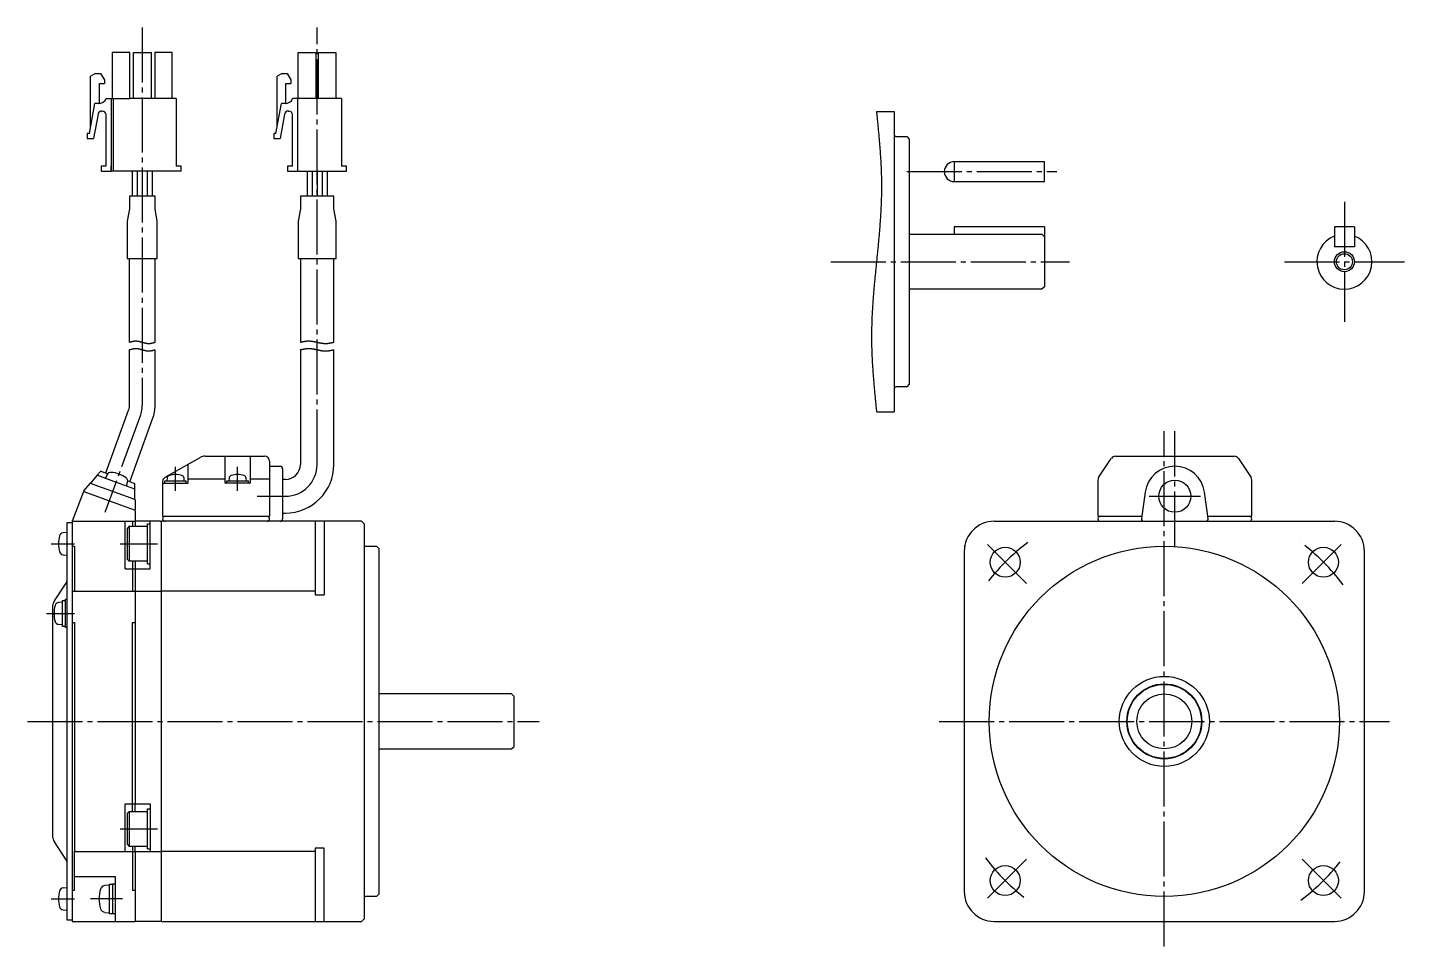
# Model space of a CAD drawing. Extents: x -232 to 225, y -175 to 119.
# Drawn here: x -50.3 to 225, y -65 to 118.7 of the extents above; entities that cross this region are included whole.
import ezdxf

# ---------------------------------------------------------------- set-up
doc = ezdxf.new("R2010")
doc.units = 0
doc.linetypes.add('DASH_CENTER', pattern=[14, 11, -1, 1, -1])
doc.layers.get('0').update_dxf_attribs({"linetype": 'CONTINUOUS'})

msp = doc.modelspace()

# ---------------------------------------------------------------- linework, layer by layer
at = {"color": 1, "linetype": 'DASH_CENTER'}
for p, q in [((-27.35, 118.7), (-27.35, 43.24)), ((7.6, 31.35), (7.6, 118.7)), ((125.51, 89.89), (155.51, 89.89)), ((213.01, 83.89), (213.01, 59.89)), ((110.31, 71.89), (158.01, 71.89)), ((201.01, 71.89), (225.01, 71.89)), ((-27.73, 41.21), (-34.82, 21.73)), ((177, -65), (177, 38)), ((179.1, 14.94), (179.1, 38)), ((-20.7, 26.1), (-20.7, 30.85)), ((-8.3, 26.1), (-8.3, 30.85)), ((-4.4, 25), (1.25, 25)), ((174, 25), (184.2, 25)), ((-45.6, 15.5), (-40.9, 15.5)), ((-31.8, 15.5), (-24.3, 15.5)), ((149.42, 7.58), (140.94, 16.06)), ((204.58, 7.58), (213.06, 16.06)), ((-46.5, 1.58), (-40.9, 1.58)), ((-50.3, -20), (52, -20)), ((132, -20), (222, -20)), ((-31.8, -41.5), (-24.3, -41.5)), ((149.42, -47.58), (140.94, -56.06)), ((204.58, -47.58), (213.06, -56.06)), ((-45.6, -55.5), (-40.9, -55.5)), ((-31.3, -55.5), (-37.68, -55.5))]:
    msp.add_line(p, q, dxfattribs=at)
at = {"color": 7, "linetype": 'CONTINUOUS'}
for p, q in [((-33.35, 113.7), (-33.35, 104.5)), ((-29.85, 113.7), (-33.35, 113.7)), ((-29.85, 104.5), (-29.85, 113.7)), ((-29.1, 113.7), (-25.6, 113.7)), ((-29.1, 104.5), (-29.1, 113.7)), ((-25.6, 113.7), (-25.6, 104.5)), ((-21.35, 113.7), (-24.85, 113.7)), ((-24.85, 113.7), (-24.85, 104.5)), ((-21.35, 104.5), (-21.35, 113.7)), ((3.82, 113.7), (7.32, 113.7)), ((3.82, 104.5), (3.82, 113.7)), ((7.32, 113.7), (7.32, 104.5)), ((7.87, 113.7), (11.37, 113.7)), ((7.87, 104.5), (7.87, 113.7)), ((11.37, 113.7), (11.37, 104.5)), ((-36.69, 109.5), (-37.69, 109)), ((-37.69, 98.88), (-37.69, 109)), ((-36.69, 109.5), (-35.69, 109.5)), ((-35.94, 107.5), (-34.94, 107.5)), ((-35.94, 103.5), (-35.94, 107.5)), ((-35.69, 109.5), (-34.94, 108.25)), ((-34.94, 108.25), (-34.94, 107.5)), ((0.62, 109.5), (-0.38, 109)), ((-0.38, 98.88), (-0.38, 109)), ((0.62, 109.5), (1.62, 109.5)), ((1.37, 103.5), (1.37, 107.5)), ((1.37, 107.5), (2.37, 107.5)), ((1.62, 109.5), (2.37, 108.25)), ((2.37, 108.25), (2.37, 107.5)), ((-37.94, 97.5), (-36.85, 103.5)), ((-36.1, 103.5), (-36.85, 103.5)), ((-35.48, 102), (-35.35, 102)), ((-34.6, 104.5), (-31.1, 104.5)), ((-33.6, 104.5), (-33.6, 90)), ((-33.1, 90), (-33.1, 104.5)), ((-31.1, 104.5), (-29.85, 104.5)), ((-29.1, 104.5), (-29.85, 104.5)), ((-25.6, 104.5), (-29.1, 104.5)), ((-20.6, 104.5), (-25.6, 104.5)), ((-20.6, 104.5), (-20.6, 91)), ((-0.63, 97.5), (0.46, 103.5)), ((1.2, 103.5), (0.46, 103.5)), ((1.83, 102), (1.95, 102)), ((12.5, 104.5), (2.7, 104.5)), ((3.7, 104.5), (3.7, 90)), ((12.5, 104.5), (12.5, 91)), ((119.51, 101.89), (123.01, 101.89)), ((123.01, 101.89), (123.01, 41.89)), ((-36.21, 101.38), (-37.1, 96.5)), ((-34.6, 91), (-34.6, 101.25)), ((1.09, 101.38), (0.2, 96.5)), ((2.7, 91), (2.7, 101.25)), ((-38.35, 97.5), (-38.35, 96.5)), ((-37.94, 97.5), (-38.35, 97.5)), ((-38.35, 96.5), (-37.1, 96.5)), ((-0.63, 97.5), (-1.05, 97.5)), ((-1.05, 97.5), (-1.05, 96.5)), ((-1.05, 96.5), (0.2, 96.5)), ((123.31, 96.89), (125.51, 96.89)), ((125.51, 96.89), (126.01, 96.39)), ((126.01, 96.39), (126.01, 47.39)), ((-34.6, 91), (-35.6, 91)), ((-35.6, 91), (-35.6, 90)), ((-33.6, 90), (-33.6, 91)), ((-19.6, 91), (-20.6, 91)), ((-19.6, 90), (-19.6, 91)), ((2.7, 91), (1.7, 91)), ((1.7, 91), (1.7, 90)), ((13.5, 91), (12.5, 91)), ((13.5, 90), (13.5, 91)), ((135.01, 91.89), (153.01, 91.89)), ((135.01, 91.89), (135.01, 87.89)), ((153.01, 87.89), (153.01, 91.89)), ((-35.6, 90), (-34.9, 90)), ((-34.9, 90), (-33.6, 90)), ((-19.6, 90), (-33.6, 90)), ((-33.6, 90), (-33.6, 90)), ((-29.35, 90), (-29.35, 85)), ((-28.35, 90), (-28.35, 85)), ((-27.35, 90), (-27.35, 85)), ((-26.35, 90), (-26.35, 85)), ((-25.35, 90), (-25.35, 85)), ((1.7, 90), (13.5, 90)), ((5.6, 90), (5.6, 85)), ((6.6, 90), (6.6, 85)), ((7.6, 90), (7.6, 85)), ((8.6, 90), (8.6, 85)), ((9.6, 90), (9.6, 85)), ((135.01, 87.89), (153.01, 87.89)), ((-29.9, 85), (-29.9, 82.43)), ((-24.8, 85), (-29.9, 85)), ((-24.8, 82.43), (-24.8, 85)), ((4.25, 85), (4.25, 82.43)), ((10.95, 85), (4.25, 85)), ((10.95, 82.43), (10.95, 85)), ((-29.9, 82.43), (-30.35, 80)), ((-30.35, 80), (-30.35, 72.5)), ((-24.35, 80), (-24.8, 82.43)), ((-24.35, 72.5), (-24.35, 80)), ((4.25, 82.43), (3.8, 80)), ((3.8, 80), (3.8, 72.5)), ((11.4, 80), (10.95, 82.43)), ((11.4, 72.5), (11.4, 80)), ((126.01, 77.39), (152.51, 77.39)), ((135.01, 78.89), (135.01, 77.39)), ((153.01, 78.89), (135.01, 78.89)), ((152.51, 77.39), (153.01, 76.89)), ((153.01, 78.89), (153.01, 66.89)), ((211.01, 78.89), (211.01, 74.89)), ((215.01, 78.89), (211.01, 78.89)), ((215.01, 78.89), (215.01, 74.89)), ((215.01, 74.89), (211.01, 74.89)), ((-30.35, 72.5), (-24.35, 72.5)), ((-29.9, 55.8), (-29.9, 72.5)), ((-24.8, 55.8), (-24.8, 72.5)), ((3.8, 72.5), (11.4, 72.5)), ((4.25, 72.5), (4.25, 55.8)), ((10.95, 55.8), (10.95, 72.5)), ((152.51, 66.39), (126.01, 66.39)), ((153.01, 66.89), (152.51, 66.39)), ((-29.9, 43.24), (-29.9, 54.3)), ((-24.8, 43.24), (-24.8, 54.3)), ((4.25, 54.3), (4.25, 31.35)), ((10.95, 31.35), (10.95, 54.3)), ((125.51, 46.89), (123.31, 46.89)), ((126.01, 47.39), (125.51, 46.89)), ((-34.65, 29.65), (-30.08, 42.21)), ((119.51, 41.89), (123.01, 41.89)), ((-29.86, 27.91), (-25.29, 40.47)), ((-22.79, 28.79), (-15.76, 32.74)), ((-18.2, 27.7), (-18.2, 31.37)), ((-14.78, 33), (-2.9, 33)), ((-10.8, 27.7), (-10.8, 33)), ((-5.8, 33), (-5.8, 27.7)), ((-1.9, 32), (-1.9, 21)), ((-1.8, 31), (0.2, 31)), ((0.7, 30.5), (0.7, 20.5)), ((163.87, 28.75), (166.4, 32.56)), ((167.24, 33), (190.97, 33)), ((191.8, 32.56), (194.33, 28.75)), ((-39.04, 26.07), (-37.81, 27.54)), ((-28.87, 24.35), (-37.7, 27.57)), ((-36.42, 29.16), (-37.66, 27.69)), ((-35.73, 29.97), (-36.42, 29.16)), ((-36.31, 29.19), (-32.6, 27.84)), ((-35.62, 30), (-34.26, 29.51)), ((-34.38, 29.32), (-34.71, 28.61)), ((-32.6, 27.84), (-28.89, 26.49)), ((-30.49, 27.07), (-30.28, 27.83)), ((-30.26, 28.05), (-28.89, 27.56)), ((-23.3, 27.92), (-23.3, 21)), ((-23.3, 27.6), (-18.3, 27.6)), ((-22.85, 28.05), (-18.55, 28.05)), ((-22.85, 27.6), (-22.85, 28.05)), ((-22.4, 28.64), (-22.45, 28.05)), ((-18.95, 28.05), (-19, 28.64)), ((-18.55, 27.6), (-18.55, 28.05)), ((-18.2, 28.5), (-10.8, 28.5)), ((-5.9, 27.6), (-10.7, 27.6)), ((-10.45, 27.6), (-10.45, 28.05)), ((-10.45, 28.05), (-6.15, 28.05)), ((-10, 28.64), (-10.05, 28.05)), ((-6.55, 28.05), (-6.6, 28.64)), ((-6.15, 27.6), (-6.15, 28.05)), ((-5.8, 28.5), (-1.9, 28.5)), ((1.25, 28.35), (0.7, 28.35)), ((163.7, 28.2), (163.7, 27.6)), ((163.7, 27.6), (163.7, 21.1)), ((194.5, 27.6), (194.5, 28.2)), ((194.5, 21.1), (194.5, 27.6)), ((-39.2, 25.77), (-41.4, 20)), ((-28.93, 22.25), (-39, 25.91)), ((-28.83, 26.4), (-28.83, 27.46)), ((-28.82, 24.48), (-28.83, 26.4)), ((173.16, 25.82), (172.43, 20.57)), ((185.77, 20.57), (185.04, 25.82)), ((-28.8, 24.26), (-28.8, 22.34)), ((-28.8, 22.06), (-28.8, 19)), ((-42.4, 19.75), (-41.4, 19.75)), ((-42.4, -20), (-42.4, 19.75)), ((-41.4, 20), (-28.8, 20)), ((-41.4, 20), (-41.4, -60)), ((-30.8, 10.5), (-30.8, 20)), ((-29.3, 20), (-29.3, 19)), ((-23.7, 20), (-28.8, 20)), ((-26.3, 11.5), (-26.3, 19.5)), ((-26.3, 19.5), (-25.8, 19.5)), ((-25.8, 10.5), (-25.8, 20)), ((-23.7, 20), (-23.6, 19.9)), ((-23.6, 19.9), (-23.5, 20)), ((-23.6, 19.9), (-23.6, -59.9)), ((16.5, 20), (-23.5, 20)), ((-23.3, 21), (-1.9, 21)), ((0.7, 21.65), (1.25, 21.65)), ((7.2, 20), (7.2, 5.32)), ((9, 20), (9, 5.32)), ((17, 19.5), (16.5, 20)), ((17, 19.5), (17, -59.5)), ((143, 20), (211, 20)), ((163.8, 21), (172.49, 21)), ((185.71, 21), (194.4, 21)), ((-42.4, 17.75), (-43.18, 17.68)), ((-29.95, 19), (-30.3, 18.65)), ((-30.3, 12.35), (-30.3, 18.65)), ((-29.95, 19), (-29.95, 12)), ((-29.95, 19), (-26.3, 19)), ((-41.4, 15), (-40.9, 15)), ((-40.9, 15), (-40.9, 6)), ((17.3, 15), (19.5, 15)), ((19.5, 15), (20, 14.5)), ((20, -20), (20, 14.5)), ((137.08, 15), (137, 15)), ((137, 14), (137, -54)), ((217, -54), (217, 14)), ((-43.18, 13.32), (-42.4, 13.25)), ((-30.3, 12.35), (-29.95, 12)), ((-26.3, 12), (-29.95, 12)), ((-29.3, 12), (-29.3, 6)), ((-28.8, 12), (-28.8, -36.5)), ((-26.3, 11.5), (-25.8, 11.5)), ((-30.8, 10.5), (-25.8, 10.5)), ((-44.93, 4.09), (-42.57, 7.65)), ((-41.4, 6), (-28.8, 6)), ((-28.8, 6), (-23.6, 6)), ((7.2, 6), (-23.6, 6)), ((-45.3, 2.88), (-45.3, -20)), ((-43.3, 3.83), (-44.08, 3.77)), ((-43.3, -1.02), (-43.3, 4.18)), ((-43.3, 4.18), (-42.7, 4.18)), ((-42.7, -1.27), (-42.7, 4.43)), ((-42.7, 4.43), (-42.4, 4.43)), ((7.2, 5.32), (9, 5.32)), ((-44.08, -0.6), (-43.3, -0.67)), ((-42.7, -1.02), (-43.3, -1.02)), ((-42.4, -1.27), (-42.7, -1.27)), ((-41.4, -0.25), (-40.9, -0.25)), ((-40.9, -0.25), (-40.9, -46)), ((-29.3, -38), (-29.3, -0.25)), ((-29.3, -0.25), (-28.8, -0.25)), ((46.5, -14.5), (20, -14.5)), ((47, -15), (46.5, -14.5)), ((47, -25), (47, -15)), ((-45.3, -20), (-45.3, -42.88)), ((-42.4, -59.75), (-42.4, -20)), ((20, -54.5), (20, -20)), ((20, -25.5), (46.5, -25.5)), ((46.5, -25.5), (47, -25)), ((-30.8, -36.5), (-28.8, -36.5)), ((-30.8, -46), (-30.8, -36.5)), ((-29.95, -38), (-30.3, -38.35)), ((-30.3, -44.65), (-30.3, -38.35)), ((-29.95, -38), (-29.95, -45)), ((-29.95, -38), (-26.3, -38)), ((-28.8, -38), (-28.8, -36.5)), ((-28.8, -36.5), (-25.8, -36.5)), ((-26.3, -37.5), (-25.8, -37.5)), ((-26.3, -45.5), (-26.3, -37.5)), ((-25.8, -36.5), (-25.8, -46)), ((-42.57, -47.71), (-44.93, -44.09)), ((-40.9, -46), (-28.8, -46)), ((-40.9, -53.75), (-40.9, -46)), ((-30.3, -44.65), (-29.95, -45)), ((-26.3, -45), (-29.95, -45)), ((-29.3, -45), (-29.3, -53.75)), ((-28.8, -46), (-28.8, -45)), ((-28.8, -46), (-28.8, -60)), ((-28.8, -46), (-23.6, -46)), ((-26.3, -45.5), (-25.8, -45.5)), ((7.2, -46), (-23.6, -46)), ((7.2, -45.32), (7.2, -60)), ((9, -45.32), (7.2, -45.32)), ((9, -60), (9, -45.32)), ((-40.9, -51), (-32.8, -51)), ((-32.8, -51), (-32.8, -60)), ((-42.4, -53.25), (-43.18, -53.32)), ((-41.4, -53.75), (-40.9, -53.75)), ((-34, -52.75), (-34.85, -52.82)), ((-34, -52.55), (-33.3, -52.55)), ((-34, -52.55), (-34, -58.45)), ((-33.3, -52.5), (-33.3, -58.5)), ((-33.3, -52.5), (-32.8, -52.5)), ((-29.3, -53.75), (-28.8, -53.75)), ((19.5, -55), (17.3, -55)), ((20, -54.5), (19.5, -55)), ((-43.18, -57.68), (-42.4, -57.75)), ((-41.4, -59.75), (-42.4, -59.75)), ((-41.4, -60), (-28.8, -60)), ((-34.85, -58.18), (-34, -58.25)), ((-33.3, -58.45), (-34, -58.45)), ((-32.8, -58.5), (-33.3, -58.5)), ((-23.7, -60), (-28.8, -60)), ((-23.6, -59.9), (-23.7, -60)), ((-23.5, -60), (-23.6, -59.9)), ((-23.5, -60), (16.5, -60)), ((16.5, -60), (17, -59.5)), ((143, -60), (211, -60))]:
    msp.add_line(p, q, dxfattribs=at)
at = {"color": 2}
for points in [[(119.51, 41.89, 0), (119.49, 42.16, 0), (119.46, 42.43, 0), (119.43, 42.7, 0), (119.41, 42.97, 0), (119.38, 43.23, 0), (119.35, 43.5, 0), (119.33, 43.77, 0), (119.3, 44.04, 0), (119.27, 44.31, 0), (119.25, 44.58, 0), (119.22, 44.85, 0), (119.19, 45.12, 0), (119.17, 45.39, 0), (119.14, 45.66, 0), (119.12, 45.93, 0), (119.09, 46.19, 0), (119.07, 46.46, 0), (119.05, 46.73, 0), (119.02, 47, 0), (119, 47.27, 0), (118.97, 47.54, 0), (118.95, 47.81, 0), (118.93, 48.08, 0), (118.91, 48.35, 0), (118.89, 48.62, 0), (118.86, 48.88, 0), (118.84, 49.15, 0), (118.82, 49.42, 0), (118.8, 49.69, 0), (118.78, 49.96, 0), (118.77, 50.23, 0), (118.75, 50.5, 0), (118.73, 50.77, 0), (118.71, 51.04, 0), (118.69, 51.31, 0), (118.68, 51.58, 0), (118.66, 51.84, 0), (118.65, 52.11, 0), (118.64, 52.38, 0), (118.62, 52.65, 0), (118.61, 52.92, 0), (118.6, 53.19, 0), (118.59, 53.46, 0), (118.58, 53.73, 0), (118.57, 54, 0), (118.56, 54.27, 0), (118.55, 54.53, 0), (118.54, 54.8, 0), (118.53, 55.07, 0), (118.53, 55.34, 0), (118.52, 55.61, 0), (118.52, 55.88, 0), (118.52, 56.15, 0), (118.52, 56.42, 0), (118.51, 56.69, 0), (118.51, 56.96, 0), (118.51, 57.23, 0), (118.52, 57.49, 0), (118.52, 57.76, 0), (118.52, 58.03, 0), (118.53, 58.3, 0), (118.53, 58.57, 0), (118.54, 58.84, 0), (118.55, 59.11, 0), (118.55, 59.38, 0), (118.56, 59.65, 0), (118.57, 59.92, 0), (118.58, 60.19, 0), (118.59, 60.45, 0), (118.6, 60.72, 0), (118.61, 60.99, 0), (118.63, 61.26, 0), (118.64, 61.53, 0), (118.66, 61.8, 0), (118.67, 62.07, 0), (118.69, 62.34, 0), (118.7, 62.61, 0), (118.72, 62.88, 0), (118.74, 63.14, 0), (118.76, 63.41, 0), (118.78, 63.68, 0), (118.79, 63.95, 0), (118.81, 64.22, 0), (118.83, 64.49, 0), (118.85, 64.76, 0), (118.88, 65.03, 0), (118.9, 65.3, 0), (118.92, 65.57, 0), (118.94, 65.84, 0), (118.96, 66.1, 0), (118.99, 66.37, 0), (119.01, 66.64, 0), (119.03, 66.91, 0), (119.06, 67.18, 0), (119.08, 67.45, 0), (119.11, 67.72, 0), (119.13, 67.99, 0), (119.16, 68.26, 0), (119.18, 68.53, 0), (119.21, 68.8, 0), (119.23, 69.06, 0), (119.26, 69.33, 0), (119.29, 69.6, 0), (119.31, 69.87, 0), (119.34, 70.14, 0), (119.37, 70.41, 0), (119.39, 70.68, 0), (119.42, 70.95, 0), (119.45, 71.22, 0), (119.47, 71.49, 0), (119.5, 71.75, 0), (119.53, 72.02, 0), (119.55, 72.29, 0), (119.58, 72.56, 0), (119.61, 72.83, 0), (119.63, 73.1, 0), (119.66, 73.37, 0), (119.69, 73.64, 0), (119.71, 73.91, 0), (119.74, 74.18, 0), (119.77, 74.45, 0), (119.79, 74.71, 0), (119.82, 74.98, 0), (119.84, 75.25, 0), (119.87, 75.52, 0), (119.89, 75.79, 0), (119.92, 76.06, 0), (119.94, 76.33, 0), (119.97, 76.6, 0), (119.99, 76.87, 0), (120.02, 77.14, 0), (120.04, 77.4, 0), (120.06, 77.67, 0), (120.09, 77.94, 0), (120.11, 78.21, 0), (120.13, 78.48, 0), (120.15, 78.75, 0), (120.17, 79.02, 0), (120.19, 79.29, 0), (120.21, 79.56, 0), (120.23, 79.83, 0), (120.25, 80.1, 0), (120.27, 80.36, 0), (120.29, 80.63, 0), (120.31, 80.9, 0), (120.32, 81.17, 0), (120.34, 81.44, 0), (120.36, 81.71, 0), (120.37, 81.98, 0), (120.39, 82.25, 0), (120.4, 82.52, 0), (120.41, 82.79, 0), (120.42, 83.06, 0), (120.44, 83.32, 0), (120.45, 83.59, 0), (120.46, 83.86, 0), (120.47, 84.13, 0), (120.47, 84.4, 0), (120.48, 84.67, 0), (120.49, 84.94, 0), (120.5, 85.21, 0), (120.5, 85.48, 0), (120.5, 85.75, 0), (120.51, 86.01, 0), (120.51, 86.28, 0), (120.51, 86.55, 0), (120.51, 86.82, 0), (120.51, 87.09, 0), (120.51, 87.36, 0), (120.51, 87.63, 0), (120.51, 87.9, 0), (120.5, 88.17, 0), (120.5, 88.44, 0), (120.49, 88.71, 0), (120.49, 88.97, 0), (120.48, 89.24, 0), (120.47, 89.51, 0), (120.46, 89.78, 0), (120.45, 90.05, 0), (120.44, 90.32, 0), (120.43, 90.59, 0), (120.42, 90.86, 0), (120.41, 91.13, 0), (120.39, 91.4, 0), (120.38, 91.67, 0), (120.36, 91.93, 0), (120.35, 92.2, 0), (120.33, 92.47, 0), (120.31, 92.74, 0), (120.3, 93.01, 0), (120.28, 93.28, 0), (120.26, 93.55, 0), (120.24, 93.82, 0), (120.22, 94.09, 0), (120.2, 94.36, 0), (120.18, 94.62, 0), (120.16, 94.89, 0), (120.14, 95.16, 0), (120.12, 95.43, 0), (120.1, 95.7, 0), (120.08, 95.97, 0), (120.05, 96.24, 0), (120.03, 96.51, 0), (120, 96.78, 0), (119.98, 97.05, 0), (119.96, 97.32, 0), (119.93, 97.58, 0), (119.91, 97.85, 0), (119.88, 98.12, 0), (119.86, 98.39, 0), (119.83, 98.66, 0), (119.81, 98.93, 0), (119.78, 99.2, 0), (119.75, 99.47, 0), (119.73, 99.74, 0), (119.7, 100.01, 0), (119.67, 100.28, 0), (119.65, 100.54, 0), (119.62, 100.81, 0), (119.59, 101.08, 0), (119.57, 101.35, 0), (119.54, 101.62, 0), (119.51, 101.89, 0)], [(-29.9, 55.8, 0), (-29.88, 55.81, 0), (-29.86, 55.81, 0), (-29.83, 55.82, 0), (-29.81, 55.83, 0), (-29.79, 55.83, 0), (-29.77, 55.84, 0), (-29.74, 55.85, 0), (-29.72, 55.85, 0), (-29.7, 55.86, 0), (-29.67, 55.87, 0), (-29.65, 55.87, 0), (-29.63, 55.88, 0), (-29.61, 55.89, 0), (-29.58, 55.89, 0), (-29.56, 55.9, 0), (-29.54, 55.91, 0), (-29.51, 55.91, 0), (-29.49, 55.92, 0), (-29.47, 55.92, 0), (-29.45, 55.93, 0), (-29.42, 55.94, 0), (-29.4, 55.94, 0), (-29.38, 55.95, 0), (-29.35, 55.95, 0), (-29.33, 55.96, 0), (-29.31, 55.96, 0), (-29.29, 55.97, 0), (-29.26, 55.98, 0), (-29.24, 55.98, 0), (-29.22, 55.98, 0), (-29.19, 55.99, 0), (-29.17, 55.99, 0), (-29.15, 56, 0), (-29.13, 56, 0), (-29.1, 56.01, 0), (-29.08, 56.01, 0), (-29.06, 56.01, 0), (-29.03, 56.02, 0), (-29.01, 56.02, 0), (-28.99, 56.03, 0), (-28.97, 56.03, 0), (-28.94, 56.03, 0), (-28.92, 56.03, 0), (-28.9, 56.04, 0), (-28.87, 56.04, 0), (-28.85, 56.04, 0), (-28.83, 56.04, 0), (-28.81, 56.04, 0), (-28.78, 56.05, 0), (-28.76, 56.05, 0), (-28.74, 56.05, 0), (-28.71, 56.05, 0), (-28.69, 56.05, 0), (-28.67, 56.05, 0), (-28.65, 56.05, 0), (-28.62, 56.05, 0), (-28.6, 56.05, 0), (-28.58, 56.05, 0), (-28.55, 56.05, 0), (-28.53, 56.05, 0), (-28.51, 56.05, 0), (-28.49, 56.05, 0), (-28.46, 56.04, 0), (-28.44, 56.04, 0), (-28.42, 56.04, 0), (-28.39, 56.04, 0), (-28.37, 56.03, 0), (-28.35, 56.03, 0), (-28.33, 56.03, 0), (-28.3, 56.03, 0), (-28.28, 56.02, 0), (-28.26, 56.02, 0), (-28.23, 56.02, 0), (-28.21, 56.01, 0), (-28.19, 56.01, 0), (-28.17, 56.01, 0), (-28.14, 56, 0), (-28.12, 56, 0), (-28.1, 55.99, 0), (-28.07, 55.99, 0), (-28.05, 55.98, 0), (-28.03, 55.98, 0), (-28.01, 55.97, 0), (-27.98, 55.97, 0), (-27.96, 55.96, 0), (-27.94, 55.96, 0), (-27.91, 55.95, 0), (-27.89, 55.95, 0), (-27.87, 55.94, 0), (-27.84, 55.94, 0), (-27.82, 55.93, 0), (-27.8, 55.92, 0), (-27.78, 55.92, 0), (-27.75, 55.91, 0), (-27.73, 55.91, 0), (-27.71, 55.9, 0), (-27.68, 55.89, 0), (-27.66, 55.89, 0), (-27.64, 55.88, 0), (-27.62, 55.88, 0), (-27.59, 55.87, 0), (-27.57, 55.86, 0), (-27.55, 55.86, 0), (-27.52, 55.85, 0), (-27.5, 55.84, 0), (-27.48, 55.84, 0), (-27.46, 55.83, 0), (-27.43, 55.82, 0), (-27.41, 55.82, 0), (-27.39, 55.81, 0), (-27.36, 55.8, 0), (-27.34, 55.8, 0), (-27.32, 55.79, 0), (-27.29, 55.78, 0), (-27.27, 55.78, 0), (-27.25, 55.77, 0), (-27.23, 55.76, 0), (-27.2, 55.76, 0), (-27.18, 55.75, 0), (-27.16, 55.74, 0), (-27.13, 55.74, 0), (-27.11, 55.73, 0), (-27.09, 55.72, 0), (-27.07, 55.72, 0), (-27.04, 55.71, 0), (-27.02, 55.71, 0), (-27, 55.7, 0), (-26.97, 55.69, 0), (-26.95, 55.69, 0), (-26.93, 55.68, 0), (-26.9, 55.68, 0), (-26.88, 55.67, 0), (-26.86, 55.66, 0), (-26.84, 55.66, 0), (-26.81, 55.65, 0), (-26.79, 55.65, 0), (-26.77, 55.64, 0), (-26.74, 55.64, 0), (-26.72, 55.63, 0), (-26.7, 55.63, 0), (-26.68, 55.62, 0), (-26.65, 55.62, 0), (-26.63, 55.61, 0), (-26.61, 55.61, 0), (-26.58, 55.6, 0), (-26.56, 55.6, 0), (-26.54, 55.6, 0), (-26.52, 55.59, 0), (-26.49, 55.59, 0), (-26.47, 55.58, 0), (-26.45, 55.58, 0), (-26.42, 55.58, 0), (-26.4, 55.57, 0), (-26.38, 55.57, 0), (-26.36, 55.57, 0), (-26.33, 55.57, 0), (-26.31, 55.56, 0), (-26.29, 55.56, 0), (-26.26, 55.56, 0), (-26.24, 55.56, 0), (-26.22, 55.56, 0), (-26.19, 55.55, 0), (-26.17, 55.55, 0), (-26.15, 55.55, 0), (-26.13, 55.55, 0), (-26.1, 55.55, 0), (-26.08, 55.55, 0), (-26.06, 55.55, 0), (-26.03, 55.55, 0), (-26.01, 55.55, 0), (-25.99, 55.55, 0), (-25.97, 55.55, 0), (-25.94, 55.55, 0), (-25.92, 55.55, 0), (-25.9, 55.56, 0), (-25.87, 55.56, 0), (-25.85, 55.56, 0), (-25.83, 55.56, 0), (-25.81, 55.56, 0), (-25.78, 55.57, 0), (-25.76, 55.57, 0), (-25.74, 55.57, 0), (-25.71, 55.58, 0), (-25.69, 55.58, 0), (-25.67, 55.58, 0), (-25.65, 55.59, 0), (-25.62, 55.59, 0), (-25.6, 55.59, 0), (-25.58, 55.6, 0), (-25.55, 55.6, 0), (-25.53, 55.61, 0), (-25.51, 55.61, 0), (-25.49, 55.62, 0), (-25.46, 55.62, 0), (-25.44, 55.63, 0), (-25.42, 55.63, 0), (-25.4, 55.64, 0), (-25.37, 55.64, 0), (-25.35, 55.65, 0), (-25.33, 55.65, 0), (-25.3, 55.66, 0), (-25.28, 55.66, 0), (-25.26, 55.67, 0), (-25.24, 55.68, 0), (-25.21, 55.68, 0), (-25.19, 55.69, 0), (-25.17, 55.69, 0), (-25.14, 55.7, 0), (-25.12, 55.71, 0), (-25.1, 55.71, 0), (-25.08, 55.72, 0), (-25.05, 55.73, 0), (-25.03, 55.73, 0), (-25.01, 55.74, 0), (-24.98, 55.75, 0), (-24.96, 55.75, 0), (-24.94, 55.76, 0), (-24.92, 55.77, 0), (-24.89, 55.77, 0), (-24.87, 55.78, 0), (-24.85, 55.79, 0), (-24.82, 55.79, 0), (-24.8, 55.8, 0)], [(4.25, 55.8, 0), (4.28, 55.81, 0), (4.31, 55.81, 0), (4.34, 55.82, 0), (4.37, 55.83, 0), (4.4, 55.83, 0), (4.43, 55.84, 0), (4.46, 55.85, 0), (4.49, 55.85, 0), (4.52, 55.86, 0), (4.55, 55.87, 0), (4.58, 55.87, 0), (4.61, 55.88, 0), (4.64, 55.89, 0), (4.67, 55.89, 0), (4.7, 55.9, 0), (4.73, 55.9, 0), (4.76, 55.91, 0), (4.79, 55.92, 0), (4.82, 55.92, 0), (4.85, 55.93, 0), (4.88, 55.93, 0), (4.91, 55.94, 0), (4.94, 55.95, 0), (4.97, 55.95, 0), (5, 55.96, 0), (5.03, 55.96, 0), (5.06, 55.97, 0), (5.09, 55.97, 0), (5.12, 55.98, 0), (5.15, 55.98, 0), (5.18, 55.99, 0), (5.21, 55.99, 0), (5.24, 56, 0), (5.27, 56, 0), (5.3, 56, 0), (5.33, 56.01, 0), (5.36, 56.01, 0), (5.39, 56.02, 0), (5.42, 56.02, 0), (5.45, 56.02, 0), (5.48, 56.03, 0), (5.51, 56.03, 0), (5.54, 56.03, 0), (5.57, 56.03, 0), (5.6, 56.04, 0), (5.63, 56.04, 0), (5.66, 56.04, 0), (5.69, 56.04, 0), (5.72, 56.04, 0), (5.75, 56.05, 0), (5.78, 56.05, 0), (5.81, 56.05, 0), (5.84, 56.05, 0), (5.87, 56.05, 0), (5.9, 56.05, 0), (5.93, 56.05, 0), (5.96, 56.05, 0), (5.99, 56.05, 0), (6.02, 56.05, 0), (6.05, 56.05, 0), (6.08, 56.05, 0), (6.11, 56.05, 0), (6.14, 56.04, 0), (6.17, 56.04, 0), (6.2, 56.04, 0), (6.23, 56.04, 0), (6.26, 56.04, 0), (6.29, 56.03, 0), (6.32, 56.03, 0), (6.35, 56.03, 0), (6.38, 56.02, 0), (6.41, 56.02, 0), (6.44, 56.02, 0), (6.47, 56.01, 0), (6.5, 56.01, 0), (6.53, 56.01, 0), (6.56, 56, 0), (6.59, 56, 0), (6.62, 55.99, 0), (6.65, 55.99, 0), (6.68, 55.98, 0), (6.71, 55.98, 0), (6.74, 55.98, 0), (6.77, 55.97, 0), (6.8, 55.97, 0), (6.83, 55.96, 0), (6.86, 55.95, 0), (6.89, 55.95, 0), (6.92, 55.94, 0), (6.95, 55.94, 0), (6.98, 55.93, 0), (7.01, 55.93, 0), (7.04, 55.92, 0), (7.07, 55.91, 0), (7.1, 55.91, 0), (7.13, 55.9, 0), (7.16, 55.9, 0), (7.19, 55.89, 0), (7.22, 55.88, 0), (7.25, 55.88, 0), (7.28, 55.87, 0), (7.31, 55.86, 0), (7.34, 55.86, 0), (7.37, 55.85, 0), (7.41, 55.84, 0), (7.44, 55.84, 0), (7.47, 55.83, 0), (7.5, 55.82, 0), (7.53, 55.82, 0), (7.56, 55.81, 0), (7.59, 55.8, 0), (7.62, 55.8, 0), (7.65, 55.79, 0), (7.68, 55.78, 0), (7.71, 55.78, 0), (7.74, 55.77, 0), (7.77, 55.76, 0), (7.8, 55.76, 0), (7.83, 55.75, 0), (7.86, 55.74, 0), (7.89, 55.74, 0), (7.92, 55.73, 0), (7.95, 55.72, 0), (7.98, 55.72, 0), (8.01, 55.71, 0), (8.04, 55.7, 0), (8.07, 55.7, 0), (8.1, 55.69, 0), (8.13, 55.69, 0), (8.16, 55.68, 0), (8.19, 55.67, 0), (8.22, 55.67, 0), (8.25, 55.66, 0), (8.28, 55.66, 0), (8.31, 55.65, 0), (8.34, 55.65, 0), (8.37, 55.64, 0), (8.4, 55.64, 0), (8.43, 55.63, 0), (8.46, 55.63, 0), (8.49, 55.62, 0), (8.52, 55.62, 0), (8.55, 55.61, 0), (8.58, 55.61, 0), (8.61, 55.6, 0), (8.64, 55.6, 0), (8.67, 55.59, 0), (8.7, 55.59, 0), (8.73, 55.59, 0), (8.76, 55.58, 0), (8.79, 55.58, 0), (8.82, 55.58, 0), (8.85, 55.57, 0), (8.88, 55.57, 0), (8.91, 55.57, 0), (8.94, 55.56, 0), (8.97, 55.56, 0), (9, 55.56, 0), (9.03, 55.56, 0), (9.06, 55.56, 0), (9.09, 55.55, 0), (9.12, 55.55, 0), (9.15, 55.55, 0), (9.18, 55.55, 0), (9.21, 55.55, 0), (9.24, 55.55, 0), (9.27, 55.55, 0), (9.3, 55.55, 0), (9.33, 55.55, 0), (9.36, 55.55, 0), (9.39, 55.55, 0), (9.42, 55.55, 0), (9.45, 55.55, 0), (9.48, 55.56, 0), (9.51, 55.56, 0), (9.54, 55.56, 0), (9.57, 55.56, 0), (9.6, 55.56, 0), (9.63, 55.57, 0), (9.66, 55.57, 0), (9.69, 55.57, 0), (9.72, 55.57, 0), (9.75, 55.58, 0), (9.78, 55.58, 0), (9.81, 55.58, 0), (9.84, 55.59, 0), (9.87, 55.59, 0), (9.9, 55.6, 0), (9.93, 55.6, 0), (9.96, 55.6, 0), (9.99, 55.61, 0), (10.02, 55.61, 0), (10.05, 55.62, 0), (10.08, 55.62, 0), (10.11, 55.63, 0), (10.14, 55.63, 0), (10.17, 55.64, 0), (10.2, 55.64, 0), (10.23, 55.65, 0), (10.26, 55.65, 0), (10.29, 55.66, 0), (10.32, 55.67, 0), (10.35, 55.67, 0), (10.38, 55.68, 0), (10.41, 55.68, 0), (10.44, 55.69, 0), (10.47, 55.7, 0), (10.5, 55.7, 0), (10.53, 55.71, 0), (10.56, 55.71, 0), (10.59, 55.72, 0), (10.62, 55.73, 0), (10.65, 55.73, 0), (10.68, 55.74, 0), (10.71, 55.75, 0), (10.74, 55.75, 0), (10.77, 55.76, 0), (10.8, 55.77, 0), (10.83, 55.77, 0), (10.86, 55.78, 0), (10.89, 55.79, 0), (10.92, 55.79, 0), (10.95, 55.8, 0)], [(-29.9, 54.3, 0), (-29.88, 54.31, 0), (-29.86, 54.31, 0), (-29.83, 54.32, 0), (-29.81, 54.33, 0), (-29.79, 54.33, 0), (-29.77, 54.34, 0), (-29.74, 54.35, 0), (-29.72, 54.35, 0), (-29.7, 54.36, 0), (-29.67, 54.37, 0), (-29.65, 54.37, 0), (-29.63, 54.38, 0), (-29.61, 54.39, 0), (-29.58, 54.39, 0), (-29.56, 54.4, 0), (-29.54, 54.41, 0), (-29.51, 54.41, 0), (-29.49, 54.42, 0), (-29.47, 54.42, 0), (-29.45, 54.43, 0), (-29.42, 54.44, 0), (-29.4, 54.44, 0), (-29.38, 54.45, 0), (-29.35, 54.45, 0), (-29.33, 54.46, 0), (-29.31, 54.46, 0), (-29.29, 54.47, 0), (-29.26, 54.48, 0), (-29.24, 54.48, 0), (-29.22, 54.48, 0), (-29.19, 54.49, 0), (-29.17, 54.49, 0), (-29.15, 54.5, 0), (-29.13, 54.5, 0), (-29.1, 54.51, 0), (-29.08, 54.51, 0), (-29.06, 54.51, 0), (-29.03, 54.52, 0), (-29.01, 54.52, 0), (-28.99, 54.53, 0), (-28.97, 54.53, 0), (-28.94, 54.53, 0), (-28.92, 54.53, 0), (-28.9, 54.54, 0), (-28.87, 54.54, 0), (-28.85, 54.54, 0), (-28.83, 54.54, 0), (-28.81, 54.54, 0), (-28.78, 54.55, 0), (-28.76, 54.55, 0), (-28.74, 54.55, 0), (-28.71, 54.55, 0), (-28.69, 54.55, 0), (-28.67, 54.55, 0), (-28.65, 54.55, 0), (-28.62, 54.55, 0), (-28.6, 54.55, 0), (-28.58, 54.55, 0), (-28.55, 54.55, 0), (-28.53, 54.55, 0), (-28.51, 54.55, 0), (-28.49, 54.55, 0), (-28.46, 54.54, 0), (-28.44, 54.54, 0), (-28.42, 54.54, 0), (-28.39, 54.54, 0), (-28.37, 54.53, 0), (-28.35, 54.53, 0), (-28.33, 54.53, 0), (-28.3, 54.53, 0), (-28.28, 54.52, 0), (-28.26, 54.52, 0), (-28.23, 54.52, 0), (-28.21, 54.51, 0), (-28.19, 54.51, 0), (-28.17, 54.51, 0), (-28.14, 54.5, 0), (-28.12, 54.5, 0), (-28.1, 54.49, 0), (-28.07, 54.49, 0), (-28.05, 54.48, 0), (-28.03, 54.48, 0), (-28.01, 54.47, 0), (-27.98, 54.47, 0), (-27.96, 54.46, 0), (-27.94, 54.46, 0), (-27.91, 54.45, 0), (-27.89, 54.45, 0), (-27.87, 54.44, 0), (-27.84, 54.44, 0), (-27.82, 54.43, 0), (-27.8, 54.42, 0), (-27.78, 54.42, 0), (-27.75, 54.41, 0), (-27.73, 54.41, 0), (-27.71, 54.4, 0), (-27.68, 54.39, 0), (-27.66, 54.39, 0), (-27.64, 54.38, 0), (-27.62, 54.38, 0), (-27.59, 54.37, 0), (-27.57, 54.36, 0), (-27.55, 54.36, 0), (-27.52, 54.35, 0), (-27.5, 54.34, 0), (-27.48, 54.34, 0), (-27.46, 54.33, 0), (-27.43, 54.32, 0), (-27.41, 54.32, 0), (-27.39, 54.31, 0), (-27.36, 54.3, 0), (-27.34, 54.3, 0), (-27.32, 54.29, 0), (-27.29, 54.28, 0), (-27.27, 54.28, 0), (-27.25, 54.27, 0), (-27.23, 54.26, 0), (-27.2, 54.26, 0), (-27.18, 54.25, 0), (-27.16, 54.24, 0), (-27.13, 54.24, 0), (-27.11, 54.23, 0), (-27.09, 54.22, 0), (-27.07, 54.22, 0), (-27.04, 54.21, 0), (-27.02, 54.21, 0), (-27, 54.2, 0), (-26.97, 54.19, 0), (-26.95, 54.19, 0), (-26.93, 54.18, 0), (-26.9, 54.18, 0), (-26.88, 54.17, 0), (-26.86, 54.16, 0), (-26.84, 54.16, 0), (-26.81, 54.15, 0), (-26.79, 54.15, 0), (-26.77, 54.14, 0), (-26.74, 54.14, 0), (-26.72, 54.13, 0), (-26.7, 54.13, 0), (-26.68, 54.12, 0), (-26.65, 54.12, 0), (-26.63, 54.11, 0), (-26.61, 54.11, 0), (-26.58, 54.1, 0), (-26.56, 54.1, 0), (-26.54, 54.1, 0), (-26.52, 54.09, 0), (-26.49, 54.09, 0), (-26.47, 54.08, 0), (-26.45, 54.08, 0), (-26.42, 54.08, 0), (-26.4, 54.07, 0), (-26.38, 54.07, 0), (-26.36, 54.07, 0), (-26.33, 54.07, 0), (-26.31, 54.06, 0), (-26.29, 54.06, 0), (-26.26, 54.06, 0), (-26.24, 54.06, 0), (-26.22, 54.06, 0), (-26.19, 54.05, 0), (-26.17, 54.05, 0), (-26.15, 54.05, 0), (-26.13, 54.05, 0), (-26.1, 54.05, 0), (-26.08, 54.05, 0), (-26.06, 54.05, 0), (-26.03, 54.05, 0), (-26.01, 54.05, 0), (-25.99, 54.05, 0), (-25.97, 54.05, 0), (-25.94, 54.05, 0), (-25.92, 54.05, 0), (-25.9, 54.06, 0), (-25.87, 54.06, 0), (-25.85, 54.06, 0), (-25.83, 54.06, 0), (-25.81, 54.06, 0), (-25.78, 54.07, 0), (-25.76, 54.07, 0), (-25.74, 54.07, 0), (-25.71, 54.08, 0), (-25.69, 54.08, 0), (-25.67, 54.08, 0), (-25.65, 54.09, 0), (-25.62, 54.09, 0), (-25.6, 54.09, 0), (-25.58, 54.1, 0), (-25.55, 54.1, 0), (-25.53, 54.11, 0), (-25.51, 54.11, 0), (-25.49, 54.12, 0), (-25.46, 54.12, 0), (-25.44, 54.13, 0), (-25.42, 54.13, 0), (-25.4, 54.14, 0), (-25.37, 54.14, 0), (-25.35, 54.15, 0), (-25.33, 54.15, 0), (-25.3, 54.16, 0), (-25.28, 54.16, 0), (-25.26, 54.17, 0), (-25.24, 54.18, 0), (-25.21, 54.18, 0), (-25.19, 54.19, 0), (-25.17, 54.19, 0), (-25.14, 54.2, 0), (-25.12, 54.21, 0), (-25.1, 54.21, 0), (-25.08, 54.22, 0), (-25.05, 54.23, 0), (-25.03, 54.23, 0), (-25.01, 54.24, 0), (-24.98, 54.25, 0), (-24.96, 54.25, 0), (-24.94, 54.26, 0), (-24.92, 54.27, 0), (-24.89, 54.27, 0), (-24.87, 54.28, 0), (-24.85, 54.29, 0), (-24.82, 54.29, 0), (-24.8, 54.3, 0)], [(4.25, 54.3, 0), (4.28, 54.31, 0), (4.31, 54.31, 0), (4.34, 54.32, 0), (4.37, 54.33, 0), (4.4, 54.33, 0), (4.43, 54.34, 0), (4.46, 54.35, 0), (4.49, 54.35, 0), (4.52, 54.36, 0), (4.55, 54.37, 0), (4.58, 54.37, 0), (4.61, 54.38, 0), (4.64, 54.39, 0), (4.67, 54.39, 0), (4.7, 54.4, 0), (4.73, 54.4, 0), (4.76, 54.41, 0), (4.79, 54.42, 0), (4.82, 54.42, 0), (4.85, 54.43, 0), (4.88, 54.43, 0), (4.91, 54.44, 0), (4.94, 54.45, 0), (4.97, 54.45, 0), (5, 54.46, 0), (5.03, 54.46, 0), (5.06, 54.47, 0), (5.09, 54.47, 0), (5.12, 54.48, 0), (5.15, 54.48, 0), (5.18, 54.49, 0), (5.21, 54.49, 0), (5.24, 54.5, 0), (5.27, 54.5, 0), (5.3, 54.5, 0), (5.33, 54.51, 0), (5.36, 54.51, 0), (5.39, 54.52, 0), (5.42, 54.52, 0), (5.45, 54.52, 0), (5.48, 54.53, 0), (5.51, 54.53, 0), (5.54, 54.53, 0), (5.57, 54.53, 0), (5.6, 54.54, 0), (5.63, 54.54, 0), (5.66, 54.54, 0), (5.69, 54.54, 0), (5.72, 54.54, 0), (5.75, 54.55, 0), (5.78, 54.55, 0), (5.81, 54.55, 0), (5.84, 54.55, 0), (5.87, 54.55, 0), (5.9, 54.55, 0), (5.93, 54.55, 0), (5.96, 54.55, 0), (5.99, 54.55, 0), (6.02, 54.55, 0), (6.05, 54.55, 0), (6.08, 54.55, 0), (6.11, 54.55, 0), (6.14, 54.54, 0), (6.17, 54.54, 0), (6.2, 54.54, 0), (6.23, 54.54, 0), (6.26, 54.54, 0), (6.29, 54.53, 0), (6.32, 54.53, 0), (6.35, 54.53, 0), (6.38, 54.52, 0), (6.41, 54.52, 0), (6.44, 54.52, 0), (6.47, 54.51, 0), (6.5, 54.51, 0), (6.53, 54.51, 0), (6.56, 54.5, 0), (6.59, 54.5, 0), (6.62, 54.49, 0), (6.65, 54.49, 0), (6.68, 54.48, 0), (6.71, 54.48, 0), (6.74, 54.48, 0), (6.77, 54.47, 0), (6.8, 54.47, 0), (6.83, 54.46, 0), (6.86, 54.45, 0), (6.89, 54.45, 0), (6.92, 54.44, 0), (6.95, 54.44, 0), (6.98, 54.43, 0), (7.01, 54.43, 0), (7.04, 54.42, 0), (7.07, 54.41, 0), (7.1, 54.41, 0), (7.13, 54.4, 0), (7.16, 54.4, 0), (7.19, 54.39, 0), (7.22, 54.38, 0), (7.25, 54.38, 0), (7.28, 54.37, 0), (7.31, 54.36, 0), (7.34, 54.36, 0), (7.37, 54.35, 0), (7.41, 54.34, 0), (7.44, 54.34, 0), (7.47, 54.33, 0), (7.5, 54.32, 0), (7.53, 54.32, 0), (7.56, 54.31, 0), (7.59, 54.3, 0), (7.62, 54.3, 0), (7.65, 54.29, 0), (7.68, 54.28, 0), (7.71, 54.28, 0), (7.74, 54.27, 0), (7.77, 54.26, 0), (7.8, 54.26, 0), (7.83, 54.25, 0), (7.86, 54.24, 0), (7.89, 54.24, 0), (7.92, 54.23, 0), (7.95, 54.22, 0), (7.98, 54.22, 0), (8.01, 54.21, 0), (8.04, 54.2, 0), (8.07, 54.2, 0), (8.1, 54.19, 0), (8.13, 54.19, 0), (8.16, 54.18, 0), (8.19, 54.17, 0), (8.22, 54.17, 0), (8.25, 54.16, 0), (8.28, 54.16, 0), (8.31, 54.15, 0), (8.34, 54.15, 0), (8.37, 54.14, 0), (8.4, 54.14, 0), (8.43, 54.13, 0), (8.46, 54.13, 0), (8.49, 54.12, 0), (8.52, 54.12, 0), (8.55, 54.11, 0), (8.58, 54.11, 0), (8.61, 54.1, 0), (8.64, 54.1, 0), (8.67, 54.09, 0), (8.7, 54.09, 0), (8.73, 54.09, 0), (8.76, 54.08, 0), (8.79, 54.08, 0), (8.82, 54.08, 0), (8.85, 54.07, 0), (8.88, 54.07, 0), (8.91, 54.07, 0), (8.94, 54.06, 0), (8.97, 54.06, 0), (9, 54.06, 0), (9.03, 54.06, 0), (9.06, 54.06, 0), (9.09, 54.05, 0), (9.12, 54.05, 0), (9.15, 54.05, 0), (9.18, 54.05, 0), (9.21, 54.05, 0), (9.24, 54.05, 0), (9.27, 54.05, 0), (9.3, 54.05, 0), (9.33, 54.05, 0), (9.36, 54.05, 0), (9.39, 54.05, 0), (9.42, 54.05, 0), (9.45, 54.05, 0), (9.48, 54.06, 0), (9.51, 54.06, 0), (9.54, 54.06, 0), (9.57, 54.06, 0), (9.6, 54.06, 0), (9.63, 54.07, 0), (9.66, 54.07, 0), (9.69, 54.07, 0), (9.72, 54.07, 0), (9.75, 54.08, 0), (9.78, 54.08, 0), (9.81, 54.08, 0), (9.84, 54.09, 0), (9.87, 54.09, 0), (9.9, 54.1, 0), (9.93, 54.1, 0), (9.96, 54.1, 0), (9.99, 54.11, 0), (10.02, 54.11, 0), (10.05, 54.12, 0), (10.08, 54.12, 0), (10.11, 54.13, 0), (10.14, 54.13, 0), (10.17, 54.14, 0), (10.2, 54.14, 0), (10.23, 54.15, 0), (10.26, 54.15, 0), (10.29, 54.16, 0), (10.32, 54.17, 0), (10.35, 54.17, 0), (10.38, 54.18, 0), (10.41, 54.18, 0), (10.44, 54.19, 0), (10.47, 54.2, 0), (10.5, 54.2, 0), (10.53, 54.21, 0), (10.56, 54.21, 0), (10.59, 54.22, 0), (10.62, 54.23, 0), (10.65, 54.23, 0), (10.68, 54.24, 0), (10.71, 54.25, 0), (10.74, 54.25, 0), (10.77, 54.26, 0), (10.8, 54.27, 0), (10.83, 54.27, 0), (10.86, 54.28, 0), (10.89, 54.29, 0), (10.92, 54.29, 0), (10.95, 54.3, 0)]]:
    msp.add_polyline3d(points, dxfattribs=at)
at = {"color": 2, "linetype": 'CONTINUOUS'}
msp.add_circle((213.01, 71.89), 2, dxfattribs=at)
at = {"color": 7, "linetype": 'CONTINUOUS'}
for centre, radius in [((213.01, 71.89), 1.6), ((179.1, 25), 3.2), ((177, -20), 35), ((145.18, 11.82), 3), ((208.82, 11.82), 3), ((177, -20), 9), ((177, -20), 7.5), ((177, -20), 7.4), ((145.18, -51.82), 3), ((208.82, -51.82), 3)]:
    msp.add_circle(centre, radius, dxfattribs=at)
msp.add_circle((177, -20), 5.5)
for centre, radius, start, end in [((-35.48, 101.25), 0.75, 90, 169.6952), ((-36.05, 105.05), 1.55, 268.1333, 339.2468), ((-35.35, 101.25), 0.75, 0, 90), ((1.83, 101.25), 0.75, 90, 169.6952), ((1.25, 105.05), 1.55, 268.1333, 339.2468), ((1.95, 101.25), 0.75, 0, 90), ((123.31, 97.19), 0.3, 180, 270), ((123.31, 46.59), 0.3, 90, 180), ((-32.9, 43.24), 3, 340, 0), ((-32.9, 43.24), 8.1, 340, 0), ((-14.78, 31), 2, 90, 119.3578), ((-2.9, 32), 1, 0, 90), ((-1.8, 30.9), 0.1, 90, 180), ((0.2, 30.5), 0.5, 0, 90), ((1.25, 31.35), 9.7, 270, 0), ((1.25, 31.35), 3, 270, 0), ((167.24, 32), 1, 90, 146.3099), ((179.1, 25), 6, 7.8875, 172.1125), ((190.97, 32), 1, 33.6901, 90), ((-37.74, 27.48), 0.1, 70, 140), ((-37.58, 27.63), 0.1, 139.8637, 250), ((-36.34, 29.1), 0.1, 70, 139.8637), ((-35.66, 29.91), 0.1, 70, 139.8637), ((-33.66, 28.98), 0.8, 85.4427, 155), ((-34.07, 23.8), 6, 70, 85.4427), ((-34.07, 23.8), 6, 54.5573, 70), ((-31.06, 28.04), 0.8, 345, 54.5573), ((-28.93, 27.46), 0.1, 0.1363, 70), ((-22.3, 27.92), 1, 119.3578, 180), ((-21.8, 28.59), 0.6, 106.3877, 175), ((-20.7, 24.85), 4.5, 90, 106.3877), ((-20.7, 24.85), 4.5, 73.6123, 90), ((-19.6, 28.59), 0.6, 5, 73.6123), ((-18.3, 27.7), 0.1, 270, 0), ((-10.7, 27.7), 0.1, 180, 270), ((-9.4, 28.59), 0.6, 106.3877, 175), ((-8.3, 24.85), 4.5, 90, 106.3877), ((-8.3, 24.85), 4.5, 73.6123, 90), ((-7.2, 28.59), 0.6, 5, 73.6123), ((-5.9, 27.7), 0.1, 270, 0), ((164.7, 28.2), 1, 146.3099, 180), ((193.5, 28.2), 1, 0, 33.6901), ((-39.02, 25.71), 0.2, 70, 160), ((-38.97, 26.01), 0.1, 140, 250), ((-28.93, 26.4), 0.1, 0.1363, 70), ((-28.92, 24.48), 0.1, 250, 0.1363), ((-28.9, 22.34), 0.1, 250, 360), ((-29, 22.06), 0.2, 0, 70), ((-28.9, 24.26), 0.1, 0, 70), ((-22.8, 20.5), 0.5, 90, 270), ((-2.4, 20.5), 0.5, 270, 90), ((0.2, 20.5), 0.5, 270, 0), ((143, 14), 6, 90, 180), ((163.8, 21.1), 0.1, 180, 270), ((164.2, 20.5), 0.5, 90, 270), ((172.92, 20.5), 0.5, 172.1125, 270), ((185.28, 20.5), 0.5, 270, 7.8875), ((194, 20.5), 0.5, 270, 90), ((194.4, 21.1), 0.1, 270, 0), ((211, 14), 6, 0, 90), ((-38.1, 15.5), 6, 164.5573, 180), ((-43.11, 16.89), 0.8, 95, 164.5573), ((-38.1, 15.5), 6, 180, 195.4427), ((-43.11, 14.12), 0.8, 195.4427, 265), ((17.3, 15.3), 0.3, 180, 270), ((-43.4, 8.2), 1, 326.3649, 0), ((-43.1, 2.88), 2.2, 146.3649, 180), ((-39, 1.58), 6, 164.5573, 180), ((-44.01, 2.97), 0.8, 95, 164.5573), ((-39, 1.58), 6, 180, 195.4427), ((-44.01, 0.2), 0.8, 195.4427, 265), ((-43.1, -42.88), 2.2, 180, 213.6351), ((-43.4, -48.26), 1, 0, 33.6351), ((-38.1, -55.5), 6, 164.5573, 180), ((-43.11, -54.11), 0.8, 95, 164.5573), ((-29, -55.5), 7, 163.743, 180), ((-34.76, -53.82), 1, 95, 163.743), ((17.3, -55.3), 0.3, 90, 180), ((143, -54), 6, 180, 270), ((211, -54), 6, 270, 0), ((-38.1, -55.5), 6, 180, 195.4427), ((-43.11, -56.88), 0.8, 195.4427, 265), ((-29, -55.5), 7, 180, 196.257), ((-34.76, -57.18), 1, 196.257, 265)]:
    msp.add_arc(centre, radius, start, end, dxfattribs=at)
for centre, radius, start, end in [((135.01, 89.89), 2, 90, 270), ((213.01, 71.89), 5.5, 111.3237, 68.6763)]:
    msp.add_arc(centre, radius, start, end)
at = {"color": 1, "linetype": 'DASH_CENTER'}
for centre, radius, start, end in [((-32.9, 43.24), 5.55, 340, 0), ((1.25, 31.35), 6.35, 270, 0), ((177, -20), 45, 127.3549, 142.6451), ((177, -20), 45, 37.3549, 52.6451), ((177, -20), 45, 217.3549, 232.6451), ((177, -20), 45, 307.3549, 322.6451)]:
    msp.add_arc(centre, radius, start, end, dxfattribs=at)

doc.saveas('drawing.dxf')
